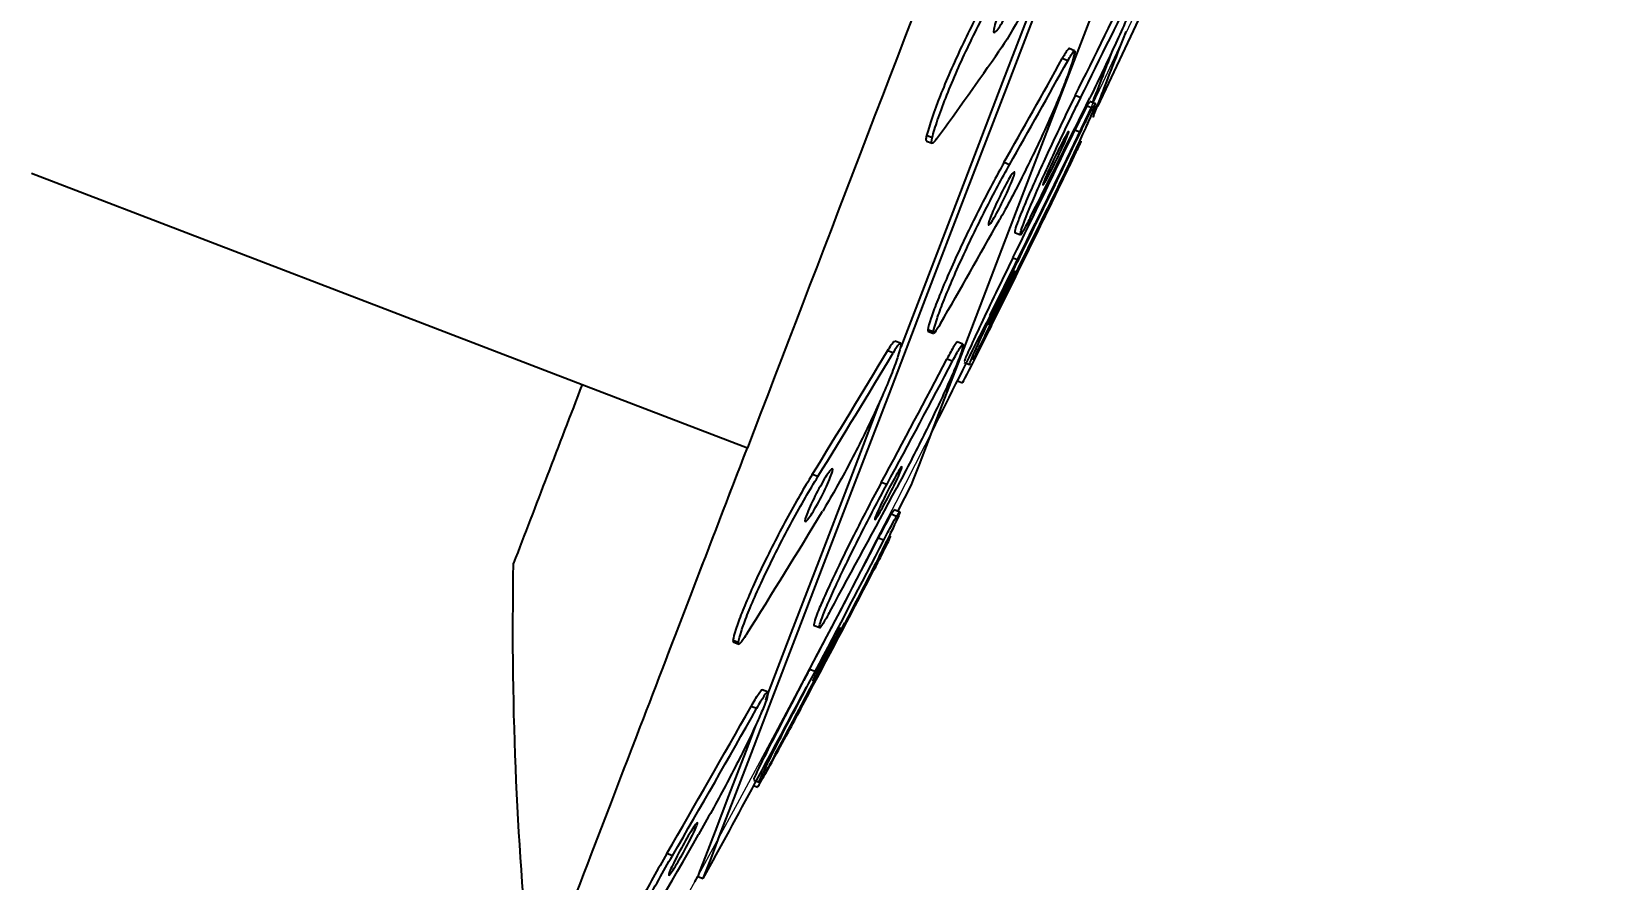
# Model space of a CAD drawing. Header units: millimetres. Extents: x 789 to 1209, y -1956 to -1362.
# Drawn here: x 862.55 to 882.33, y -1495.47 to -1484.84 of the extents above; entities that cross this region are included whole.
import ezdxf

# ---------------------------------------------------------------- set-up
doc = ezdxf.new("R2010")
doc.units = ezdxf.units.MM
doc.header["$LTSCALE"] = 0.1
doc.layers.get('0').update_dxf_attribs({"lineweight": 13})
doc.layers.add('DIM', color=3, linetype='Continuous', lineweight=9)
doc.styles.get("Standard").update_dxf_attribs({"font": 'arial.ttf'})
doc.dimstyles.new('ISO-25', dxfattribs={"dimtxt": 2.5, "dimasz": 2.5, "dimexe": 1.25, "dimexo": 0.625, "dimtad": 1, "dimlfac": 1.333333, "dimtxsty": 'Standard', "dimcen": 2.5, "dimadec": 0, "dimazin": 0, "dimtfac": 1, "dimtmove": 0, "dimatfit": 3, "dimfxl": 0, "dimarcsym": 0})

# ---------------------------------------------------------------- blocks, each defined once
blk = doc.blocks.new('*D55')
at = {"layer": 'Defpoints', "color": 0}
for p in [(891.38, -1423.334), (891.38, -1437.194), (844.131, -1508.415)]:
    blk.add_point(p, dxfattribs=at)
at = {"layer": 'DIM', "color": 0, "linetype": 'ByBlock', "lineweight": -2}
for p, q in [((844.131, -1507.79), (844.131, -1422.084)), ((891.38, -1436.569), (891.38, -1422.084)), ((848.131, -1423.334), (887.38, -1423.334))]:
    blk.add_line(p, q, dxfattribs=at)
at = {"layer": 'DIM', "color": 0}
for points in [[(848.131, -1422.667), (848.131, -1424), (844.131, -1423.334)], [(887.38, -1422.667), (887.38, -1424), (891.38, -1423.334)]]:
    blk.add_solid(points, dxfattribs=at)
at = {"layer": 'DIM', "color": 0, "insert": (867.755, -1420.665), "char_height": 4, "attachment_point": 5}
blk.add_mtext('63', dxfattribs=at)
blk = doc.blocks.new('*D56')
at = {"layer": 'Defpoints', "color": 0}
for p in [(881.999, -1433.594), (894.426, -1433.594), (838.2, -1651.815)]:
    blk.add_point(p, dxfattribs=at)
at = {"layer": 'DIM', "color": 0, "linetype": 'ByBlock', "lineweight": -2}
for p, q in [((882.624, -1433.594), (895.676, -1433.594)), ((894.426, -1647.815), (894.426, -1437.594)), ((838.825, -1651.815), (895.676, -1651.815))]:
    blk.add_line(p, q, dxfattribs=at)
at = {"layer": 'DIM', "color": 0}
for points in [[(893.759, -1437.594), (895.093, -1437.594), (894.426, -1433.594)], [(893.759, -1647.815), (895.093, -1647.815), (894.426, -1651.815)]]:
    blk.add_solid(points, dxfattribs=at)
at = {"layer": 'DIM', "color": 0, "insert": (891.759, -1542.704), "char_height": 4, "attachment_point": 5, "rotation": 90}
blk.add_mtext('290', dxfattribs=at)

msp = doc.modelspace()

# ---------------------------------------------------------------- linework, layer by layer
at = {"color": 7, "linetype": 'Continuous'}
for p, q in [((890.98, -1439.382), (866.615, -1502.855)), ((880.667, -1466.248), (866.63, -1502.816)), ((871.527, -1490.059), (878.798, -1471.119)), ((871.527, -1490.059), (866.615, -1502.855))]:
    msp.add_line(p, q, dxfattribs=at)
at = {"color": 7, "linetype": 'Continuous', "lineweight": 25}
for p, q in [((875.926, -1485.778), (876.738, -1484.05)), ((875.547, -1485.204), (875.478, -1485.177)), ((875.633, -1485.078), (875.564, -1485.051)), ((875.709, -1485.668), (875.639, -1485.641)), ((875.856, -1485.8), (875.787, -1485.773)), ((875.893, -1485.744), (875.823, -1485.717)), ((873.846, -1486.17), (873.776, -1486.143)), ((875.705, -1486.103), (875.635, -1486.076)), ((873.774, -1486.212), (873.844, -1486.239)), ((874.816, -1486.509), (874.747, -1486.482)), ((874.953, -1487.39), (874.884, -1487.363)), ((874.927, -1487.704), (874.857, -1487.678)), ((874.682, -1488.341), (874.665, -1488.335)), ((873.449, -1488.746), (873.379, -1488.719)), ((873.79, -1488.578), (873.792, -1488.595)), ((873.86, -1488.605), (873.79, -1488.578)), ((873.792, -1488.597), (873.862, -1488.624)), ((874.229, -1488.758), (874.16, -1488.731)), ((873.355, -1488.868), (873.285, -1488.842)), ((874.101, -1488.971), (874.031, -1488.945)), ((874.248, -1488.987), (874.316, -1489.013)), ((869.455, -1489.263), (871.527, -1490.059)), ((874.163, -1489.22), (874.226, -1489.244)), ((872.412, -1490.42), (872.342, -1490.393)), ((873.276, -1490.52), (873.207, -1490.494)), ((873.419, -1490.851), (873.588, -1490.521)), ((873.369, -1490.839), (873.331, -1490.891)), ((873.4, -1490.918), (873.331, -1490.891)), ((873.439, -1490.864), (873.37, -1490.837)), ((873.239, -1491.217), (873.169, -1491.19)), ((872.435, -1492.317), (872.365, -1492.291)), ((871.346, -1492.474), (871.349, -1492.492)), ((871.416, -1492.501), (871.346, -1492.474)), ((871.349, -1492.493), (871.419, -1492.52)), ((872.376, -1492.866), (872.307, -1492.839)), ((871.78, -1493.12), (871.711, -1493.093)), ((871.643, -1493.33), (871.573, -1493.303)), ((871.607, -1494.227), (871.676, -1494.253)), ((871.607, -1494.296), (871.653, -1494.314)), ((870.586, -1495.175), (870.516, -1495.148)), ((870.867, -1495.501), (870.904, -1495.435)), ((870.904, -1495.435), (870.973, -1495.462))]:
    msp.add_line(p, q, dxfattribs=at)
at = {"color": 8, "linetype": 'Continuous', "lineweight": 25}
msp.add_line((872.196, -1493.336), (872.182, -1493.331), dxfattribs=at)
at = {"color": 7, "linetype": 'Continuous', "lineweight": 25, "flags": 128}
for points in [[(873.588, -1490.521), (873.612, -1490.457), (873.686, -1490.266), (873.807, -1489.95), (873.976, -1489.51), (874.191, -1488.949), (874.451, -1488.272), (874.754, -1487.483), (875.098, -1486.587), (875.48, -1485.591), (875.899, -1484.501), (876.35, -1483.324), (876.832, -1482.07), (877.34, -1480.745), (877.872, -1479.36), (878.423, -1477.924), (878.99, -1476.447), (879.57, -1474.938), (880.157, -1473.408), (880.748, -1471.868), (881.339, -1470.327)], [(870.973, -1495.462), (870.998, -1495.398), (871.071, -1495.208), (871.192, -1494.892), (871.361, -1494.451), (871.577, -1493.889), (871.838, -1493.208), (872.144, -1492.412), (872.492, -1491.505), (872.881, -1490.492), (873.309, -1489.379), (873.772, -1488.17), (874.27, -1486.874), (874.799, -1485.496), (875.356, -1484.044), (875.939, -1482.525), (876.544, -1480.949), (877.168, -1479.323), (877.808, -1477.656), (878.461, -1475.957), (879.122, -1474.234), (879.788, -1472.498), (880.457, -1470.757)], [(875.38, -1483.774), (875.287, -1484.017), (874.729, -1485.469), (874.2, -1486.847), (873.703, -1488.143), (873.452, -1488.797)], [(862.546, -1486.612), (867.037, -1488.335), (869.455, -1489.263)], [(873.195, -1489.466), (872.811, -1490.465), (872.422, -1491.478), (872.074, -1492.385), (871.769, -1493.181), (871.753, -1493.222)], [(871.626, -1493.553), (871.507, -1493.862), (871.292, -1494.424), (871.123, -1494.865), (871.001, -1495.181), (870.928, -1495.371), (870.904, -1495.435)]]:
    msp.add_lwpolyline(points, dxfattribs=at)
at = {"color": 7, "linetype": 'Continuous', "lineweight": 25}
for centre, radius, start, end in [((927.353, -1503.541), 83.365, 122.95922, 183.35148), ((724.896, -1410.542), 168.415, 333.51784, 334.08898), ((724.917, -1410.552), 168.465, 333.52015, 334.09112), ((817.405, -1445.165), 69.818, 324.01822, 325.13005), ((767.849, -1425.748), 122.946, 330.39682, 331.09388), ((767.943, -1425.796), 122.914, 330.40002, 331.09726), ((724.651, -1411.251), 168.498, 333.21877, 333.78991), ((704.995, -1404.213), 189.261, 333.83223, 334.37132), ((704.832, -1404.134), 189.516, 333.83435, 334.3727), ((704.495, -1404.21), 189.847, 334.08022, 334.33159), ((715.327, -1409.475), 177.803, 333.66886, 334.22492), ((704.978, -1404.316), 189.349, 333.5501, 334.08917), ((767.258, -1426.919), 123.189, 330.00742, 330.7038), ((704.495, -1404.21), 189.773, 333.66361, 334.05175), ((704.495, -1404.21), 189.773, 333.17378, 333.63392), ((767.243, -1425.397), 123.572, 328.26644, 329.10818), ((767.26, -1425.402), 123.629, 328.27059, 329.11194), ((724.687, -1410.432), 168.725, 331.67247, 332.26836), ((724.775, -1410.478), 168.7, 331.67524, 332.27121), ((724.434, -1411.137), 168.817, 331.3392, 331.9352), ((766.567, -1426.51), 123.918, 327.87868, 328.71913), ((704.966, -1404.201), 189.366, 332.09062, 332.65357), ((704.911, -1404.172), 189.503, 332.09329, 332.65583), ((715.234, -1409.431), 177.98, 331.87307, 332.4536), ((704.99, -1404.326), 189.407, 331.77595, 332.33914), ((704.495, -1404.21), 189.847, 331.27165, 332.09666), ((724.578, -1410.372), 168.775, 329.84745, 330.56931), ((724.605, -1410.386), 168.819, 329.85097, 330.57264), ((724.131, -1410.965), 169.092, 329.51459, 330.23576)]:
    msp.add_arc(centre, radius, start, end, dxfattribs=at)
at = {"color": 7, "linetype": 'Continuous'}
msp.add_arc((704.495, -1404.21), 189.773, 328.68082, 339, dxfattribs=at)
at = {"color": 7, "linetype": 'Continuous', "lineweight": 25}
for points, knots in [([(890.98, -1439.382), (890.98, -1439.382), (890.824, -1439.789), (890.212, -1441.383), (889.756, -1442.571), (888.578, -1445.639), (887.857, -1447.519), (886.203, -1451.828), (885.27, -1454.257), (883.265, -1459.48), (882.193, -1462.274), (879.989, -1468.015), (878.858, -1470.962), (876.623, -1476.785), (875.519, -1479.661), (873.421, -1485.126), (872.428, -1487.713), (871.527, -1490.058)], [0, 0, 0, 0, 0.125, 0.125, 0.25, 0.25, 0.375, 0.375, 0.5, 0.5, 0.625, 0.625, 0.75, 0.75, 0.875, 0.875, 1, 1, 1, 1]), ([(875.709, -1482.885), (875.692, -1482.951), (875.67, -1483.026), (875.614, -1483.192), (875.58, -1483.285), (875.505, -1483.479), (875.463, -1483.582), (875.373, -1483.793), (875.325, -1483.9), (875.225, -1484.115), (875.173, -1484.222), (875.07, -1484.427), (875.017, -1484.527), (874.865, -1484.805), (874.769, -1484.964), (874.687, -1485.081)], [0, 0, 0, 0, 0.125, 0.125, 0.25, 0.25, 0.375, 0.375, 0.5, 0.5, 0.625, 0.625, 0.75, 0.75, 1, 1, 1, 1]), ([(874.814, -1483.953), (874.773, -1484.011), (874.728, -1484.078), (874.633, -1484.233), (874.582, -1484.319), (874.479, -1484.503), (874.426, -1484.602), (874.32, -1484.808), (874.269, -1484.913), (874.167, -1485.127), (874.118, -1485.235), (874.027, -1485.444), (873.983, -1485.548), (873.869, -1485.839), (873.81, -1486.011), (873.776, -1486.143)], [0, 0, 0, 0, 0.125, 0.125, 0.25, 0.25, 0.375, 0.375, 0.5, 0.5, 0.625, 0.625, 0.75, 0.75, 1, 1, 1, 1]), ([(873.846, -1486.17), (873.863, -1486.104), (873.886, -1486.029), (873.943, -1485.862), (873.977, -1485.769), (874.053, -1485.576), (874.096, -1485.473), (874.187, -1485.262), (874.236, -1485.156), (874.338, -1484.942), (874.39, -1484.835), (874.495, -1484.631), (874.548, -1484.531), (874.703, -1484.254), (874.801, -1484.096), (874.884, -1483.979)], [0, 0, 0, 0, 0.125, 0.125, 0.25, 0.25, 0.375, 0.375, 0.5, 0.5, 0.625, 0.625, 0.75, 0.75, 1, 1, 1, 1]), ([(876.568, -1483.944), (876.573, -1483.946), (876.572, -1483.96), (876.56, -1484.011), (876.547, -1484.048), (876.495, -1484.191), (876.439, -1484.329), (876.332, -1484.579), (876.291, -1484.67), (876.207, -1484.859), (876.161, -1484.959), (876.067, -1485.162), (876.019, -1485.265), (875.921, -1485.47), (875.872, -1485.573), (875.824, -1485.671)], [0, 0, 0, 0, 0.125, 0.125, 0.25, 0.25, 0.5, 0.5, 0.625, 0.625, 0.75, 0.75, 0.875, 0.875, 1, 1, 1, 1]), ([(874.618, -1484.81), (874.625, -1484.768), (874.65, -1484.695), (874.72, -1484.526), (874.765, -1484.431), (874.85, -1484.277), (874.889, -1484.217), (874.939, -1484.166), (874.95, -1484.175), (874.936, -1484.257), (874.912, -1484.331), (874.842, -1484.5), (874.796, -1484.594), (874.711, -1484.75), (874.672, -1484.809), (874.622, -1484.86), (874.611, -1484.852), (874.618, -1484.81)], [0, 0, 0, 0, 0.125, 0.125, 0.25, 0.25, 0.375, 0.375, 0.5, 0.5, 0.625, 0.625, 0.75, 0.75, 0.875, 0.875, 1, 1, 1, 1]), ([(875.875, -1485.882), (875.872, -1485.888), (875.849, -1485.95), (875.931, -1485.738), (876.079, -1485.353), (876.212, -1485.01), (876.278, -1484.838)], [0, 0, 0, 0, 0.046088, 0.473575, 0.735327, 1, 1, 1, 1]), ([(875.635, -1485.097), (875.628, -1485.132), (875.616, -1485.179), (875.579, -1485.295), (875.554, -1485.365), (875.495, -1485.52), (875.46, -1485.607), (875.382, -1485.793), (875.339, -1485.891), (875.246, -1486.097), (875.197, -1486.203), (875.097, -1486.415), (875.044, -1486.523), (874.888, -1486.836), (874.784, -1487.033), (874.691, -1487.198)], [0, 0, 0, 0, 0.125, 0.125, 0.25, 0.25, 0.375, 0.375, 0.5, 0.5, 0.625, 0.625, 0.75, 0.75, 1, 1, 1, 1]), ([(875.563, -1485.053), (875.563, -1485.052), (875.563, -1485.045), (875.544, -1485.067), (875.514, -1485.112), (875.488, -1485.159), (875.478, -1485.177)], [0, 0, 0, 0, 0.035923, 0.398547, 0.762791, 1, 1, 1, 1]), ([(875.547, -1485.204), (875.563, -1485.177), (875.593, -1485.123), (875.623, -1485.081), (875.629, -1485.082), (875.632, -1485.082)], [0, 0, 0, 0, 0.365365, 0.731456, 1, 1, 1, 1]), ([(876.108, -1485.071), (876.058, -1485.202), (875.926, -1485.545), (875.882, -1485.658), (875.854, -1485.729)], [0, 0, 0, 0, 0.379089, 1, 1, 1, 1]), ([(875.639, -1485.641), (875.591, -1485.739), (875.541, -1485.842), (875.443, -1486.046), (875.394, -1486.149), (875.299, -1486.353), (875.253, -1486.451), (875.167, -1486.64), (875.126, -1486.731), (875.054, -1486.896), (875.021, -1486.973), (874.965, -1487.107), (874.942, -1487.165), (874.906, -1487.26), (874.894, -1487.297), (874.88, -1487.348), (874.879, -1487.361), (874.884, -1487.363)], [0, 0, 0, 0, 0.125, 0.125, 0.25, 0.25, 0.375, 0.375, 0.5, 0.5, 0.625, 0.625, 0.75, 0.75, 0.875, 0.875, 1, 1, 1, 1]), ([(874.953, -1487.39), (874.948, -1487.388), (874.95, -1487.374), (874.963, -1487.324), (874.976, -1487.287), (875.029, -1487.145), (875.086, -1487.007), (875.196, -1486.758), (875.236, -1486.667), (875.322, -1486.478), (875.368, -1486.379), (875.463, -1486.175), (875.512, -1486.073), (875.61, -1485.868), (875.66, -1485.766), (875.709, -1485.668)], [0, 0, 0, 0, 0.125, 0.125, 0.25, 0.25, 0.5, 0.5, 0.625, 0.625, 0.75, 0.75, 0.875, 0.875, 1, 1, 1, 1]), ([(875.856, -1485.8), (875.873, -1485.77), (875.884, -1485.752), (875.896, -1485.74), (875.896, -1485.746), (875.878, -1485.798), (875.844, -1485.881), (875.762, -1486.062), (875.73, -1486.133), (875.658, -1486.288), (875.618, -1486.374), (875.532, -1486.556), (875.487, -1486.652), (875.392, -1486.85), (875.342, -1486.953), (875.292, -1487.056)], [0, 0, 0, 0, 0.125, 0.125, 0.25, 0.25, 0.5, 0.5, 0.625, 0.625, 0.75, 0.75, 0.875, 0.875, 1, 1, 1, 1]), ([(875.787, -1485.773), (875.776, -1485.793), (875.755, -1485.833), (875.701, -1485.94), (875.668, -1486.007), (875.635, -1486.076)], [0, 0, 0, 0, 0.5, 0.5, 1, 1, 1, 1]), ([(875.705, -1486.103), (875.738, -1486.034), (875.77, -1485.967), (875.824, -1485.86), (875.845, -1485.819), (875.856, -1485.8)], [0, 0, 0, 0, 0.5, 0.5, 1, 1, 1, 1]), ([(875.815, -1485.736), (875.817, -1485.73), (875.819, -1485.717), (875.798, -1485.754), (875.787, -1485.773)], [0, 0, 0, 0, 0.463069, 1, 1, 1, 1]), ([(873.776, -1486.143), (873.771, -1486.163), (873.763, -1486.201), (873.772, -1486.206), (873.775, -1486.209)], [0, 0, 0, 0, 0.556918, 1, 1, 1, 1]), ([(873.902, -1486.185), (873.875, -1486.223), (873.855, -1486.241), (873.835, -1486.236), (873.835, -1486.212), (873.846, -1486.17)], [0, 0, 0, 0, 0.5, 0.5, 1, 1, 1, 1]), ([(875.265, -1486.677), (875.289, -1486.618), (875.328, -1486.533), (875.411, -1486.359), (875.455, -1486.27), (875.524, -1486.14), (875.549, -1486.098), (875.564, -1486.087), (875.554, -1486.118), (875.505, -1486.235), (875.467, -1486.32), (875.384, -1486.494), (875.339, -1486.583), (875.27, -1486.715), (875.245, -1486.755), (875.23, -1486.766), (875.24, -1486.736), (875.265, -1486.677)], [0, 0, 0, 0, 0.125, 0.125, 0.25, 0.25, 0.375, 0.375, 0.5, 0.5, 0.625, 0.625, 0.75, 0.75, 0.875, 0.875, 1, 1, 1, 1]), ([(875.614, -1486.431), (875.65, -1486.355), (875.715, -1486.22), (875.716, -1486.214), (875.717, -1486.211)], [0, 0, 0, 0, 0.562174, 1, 1, 1, 1]), ([(874.747, -1486.482), (874.7, -1486.564), (874.65, -1486.655), (874.548, -1486.846), (874.495, -1486.948), (874.39, -1487.156), (874.338, -1487.261), (874.235, -1487.475), (874.185, -1487.58), (874.092, -1487.784), (874.048, -1487.884), (873.969, -1488.069), (873.934, -1488.155), (873.873, -1488.311), (873.848, -1488.379), (873.81, -1488.495), (873.797, -1488.543), (873.79, -1488.578)], [0, 0, 0, 0, 0.125, 0.125, 0.25, 0.25, 0.375, 0.375, 0.5, 0.5, 0.625, 0.625, 0.75, 0.75, 0.875, 0.875, 1, 1, 1, 1]), ([(873.86, -1488.605), (873.867, -1488.57), (873.88, -1488.523), (873.918, -1488.407), (873.943, -1488.337), (874.003, -1488.183), (874.038, -1488.096), (874.118, -1487.91), (874.161, -1487.812), (874.255, -1487.607), (874.305, -1487.501), (874.407, -1487.289), (874.46, -1487.182), (874.617, -1486.87), (874.723, -1486.673), (874.816, -1486.509)], [0, 0, 0, 0, 0.125, 0.125, 0.25, 0.25, 0.375, 0.375, 0.5, 0.5, 0.625, 0.625, 0.75, 0.75, 1, 1, 1, 1]), ([(874.55, -1487.26), (874.55, -1487.242), (874.567, -1487.19), (874.627, -1487.044), (874.67, -1486.951), (874.756, -1486.78), (874.799, -1486.702), (874.861, -1486.605), (874.88, -1486.587), (874.881, -1486.621), (874.863, -1486.674), (874.803, -1486.819), (874.761, -1486.911), (874.674, -1487.084), (874.631, -1487.161), (874.57, -1487.258), (874.551, -1487.277), (874.55, -1487.26)], [0, 0, 0, 0, 0.125, 0.125, 0.25, 0.25, 0.375, 0.375, 0.5, 0.5, 0.625, 0.625, 0.75, 0.75, 0.875, 0.875, 1, 1, 1, 1]), ([(875.44, -1486.791), (875.472, -1486.725), (875.506, -1486.654), (875.568, -1486.525), (875.595, -1486.47), (875.614, -1486.431)], [0, 0, 0, 0, 0.5, 0.5, 1, 1, 1, 1]), ([(875.075, -1487.174), (875.042, -1487.238), (875.013, -1487.294), (874.97, -1487.371), (874.956, -1487.391), (874.953, -1487.39)], [0, 0, 0, 0, 0.5, 0.5, 1, 1, 1, 1]), ([(874.857, -1487.678), (874.785, -1487.826), (874.64, -1488.124), (874.451, -1488.52), (874.316, -1488.813), (874.245, -1488.974), (874.252, -1488.97), (874.255, -1488.968)], [0, 0, 0, 0, 0.216681, 0.43601, 0.654755, 0.872635, 1, 1, 1, 1]), ([(874.319, -1489.006), (874.318, -1489.008), (874.303, -1489.031), (874.344, -1488.931), (874.446, -1488.706), (874.614, -1488.351), (874.784, -1487.997), (874.892, -1487.776), (874.927, -1487.704)], [0, 0, 0, 0, 0.024075, 0.241474, 0.458679, 0.676171, 0.894403, 1, 1, 1, 1]), ([(874.58, -1488.453), (874.603, -1488.404), (874.64, -1488.325), (874.723, -1488.155), (874.769, -1488.063), (874.842, -1487.919), (874.87, -1487.867), (874.89, -1487.834), (874.883, -1487.853), (874.838, -1487.952), (874.801, -1488.03), (874.718, -1488.201), (874.672, -1488.292), (874.598, -1488.438), (874.571, -1488.489), (874.55, -1488.522), (874.557, -1488.503), (874.58, -1488.453)], [0, 0, 0, 0, 0.125, 0.125, 0.25, 0.25, 0.375, 0.375, 0.5, 0.5, 0.625, 0.625, 0.75, 0.75, 0.875, 0.875, 1, 1, 1, 1]), ([(874.231, -1489.231), (874.229, -1489.235), (874.22, -1489.258), (874.277, -1489.15), (874.398, -1488.913), (874.547, -1488.614), (874.649, -1488.408), (874.682, -1488.341)], [0, 0, 0, 0, 0.059514, 0.328821, 0.598481, 0.869058, 1, 1, 1, 1]), ([(873.951, -1488.5), (873.92, -1488.553), (873.895, -1488.592), (873.862, -1488.63), (873.856, -1488.628), (873.86, -1488.605)], [0, 0, 0, 0, 0.5, 0.5, 1, 1, 1, 1]), ([(873.452, -1488.765), (873.447, -1488.801), (873.435, -1488.849), (873.398, -1488.965), (873.373, -1489.035), (873.313, -1489.19), (873.277, -1489.277), (873.197, -1489.462), (873.152, -1489.56), (873.056, -1489.764), (873.005, -1489.87), (872.9, -1490.08), (872.844, -1490.187), (872.681, -1490.495), (872.57, -1490.69), (872.472, -1490.853)], [0, 0, 0, 0, 0.125, 0.125, 0.25, 0.25, 0.375, 0.375, 0.5, 0.5, 0.625, 0.625, 0.75, 0.75, 1, 1, 1, 1]), ([(873.285, -1488.842), (873.302, -1488.815), (873.335, -1488.762), (873.367, -1488.721), (873.375, -1488.723), (873.378, -1488.723)], [0, 0, 0, 0, 0.366741, 0.734218, 1, 1, 1, 1]), ([(873.452, -1488.765), (873.456, -1488.742), (873.448, -1488.74), (873.414, -1488.777), (873.387, -1488.815), (873.355, -1488.868)], [0, 0, 0, 0, 0.5, 0.5, 1, 1, 1, 1]), ([(874.229, -1488.758), (874.235, -1488.761), (874.235, -1488.776), (874.221, -1488.832), (874.207, -1488.873), (874.169, -1488.975), (874.143, -1489.037), (874.081, -1489.181), (874.045, -1489.261), (873.964, -1489.438), (873.919, -1489.533), (873.824, -1489.731), (873.773, -1489.836), (873.616, -1490.149), (873.505, -1490.364), (873.401, -1490.56)], [0, 0, 0, 0, 0.125, 0.125, 0.25, 0.25, 0.375, 0.375, 0.5, 0.5, 0.625, 0.625, 0.75, 0.75, 1, 1, 1, 1]), ([(874.16, -1488.731), (874.156, -1488.73), (874.141, -1488.749), (874.096, -1488.825), (874.065, -1488.881), (874.031, -1488.945)], [0, 0, 0, 0, 0.5, 0.5, 1, 1, 1, 1]), ([(874.101, -1488.971), (874.135, -1488.907), (874.165, -1488.852), (874.211, -1488.776), (874.226, -1488.756), (874.229, -1488.758)], [0, 0, 0, 0, 0.5, 0.5, 1, 1, 1, 1]), ([(874.506, -1488.655), (874.472, -1488.723), (874.439, -1488.789), (874.384, -1488.897), (874.363, -1488.937), (874.352, -1488.957)], [0, 0, 0, 0, 0.5, 0.5, 1, 1, 1, 1]), ([(866.615, -1502.855), (866.615, -1502.855), (866.598, -1502.91), (866.662, -1502.728), (866.828, -1502.302), (867.122, -1501.536), (867.524, -1500.487), (868.036, -1499.153), (868.652, -1497.549), (869.365, -1495.691), (870.101, -1493.773), (870.825, -1491.887), (871.293, -1490.668), (871.527, -1490.058)], [0, 0, 0, 0, 0.000014, 0.105424, 0.210834, 0.316244, 0.421653, 0.527063, 0.632473, 0.737883, 0.843293, 0.921646, 1, 1, 1, 1]), ([(872.253, -1490.951), (872.263, -1490.913), (872.29, -1490.843), (872.367, -1490.679), (872.415, -1490.586), (872.504, -1490.431), (872.544, -1490.369), (872.594, -1490.311), (872.603, -1490.317), (872.585, -1490.392), (872.557, -1490.462), (872.481, -1490.626), (872.433, -1490.719), (872.343, -1490.876), (872.304, -1490.937), (872.254, -1490.994), (872.244, -1490.989), (872.253, -1490.951)], [0, 0, 0, 0, 0.125, 0.125, 0.25, 0.25, 0.375, 0.375, 0.5, 0.5, 0.625, 0.625, 0.75, 0.75, 0.875, 0.875, 1, 1, 1, 1]), ([(873.126, -1490.953), (873.129, -1490.936), (873.15, -1490.883), (873.217, -1490.739), (873.263, -1490.647), (873.352, -1490.478), (873.395, -1490.401), (873.454, -1490.304), (873.47, -1490.286), (873.464, -1490.32), (873.443, -1490.372), (873.376, -1490.516), (873.33, -1490.607), (873.241, -1490.778), (873.198, -1490.855), (873.139, -1490.951), (873.123, -1490.97), (873.126, -1490.953)], [0, 0, 0, 0, 0.125, 0.125, 0.25, 0.25, 0.375, 0.375, 0.5, 0.5, 0.625, 0.625, 0.75, 0.75, 0.875, 0.875, 1, 1, 1, 1]), ([(872.342, -1490.393), (872.292, -1490.474), (872.238, -1490.563), (872.13, -1490.751), (872.074, -1490.851), (871.963, -1491.057), (871.908, -1491.161), (871.801, -1491.372), (871.749, -1491.477), (871.652, -1491.679), (871.606, -1491.779), (871.524, -1491.963), (871.488, -1492.048), (871.426, -1492.205), (871.401, -1492.273), (871.364, -1492.39), (871.351, -1492.438), (871.346, -1492.474)], [0, 0, 0, 0, 0.125, 0.125, 0.25, 0.25, 0.375, 0.375, 0.5, 0.5, 0.625, 0.625, 0.75, 0.75, 0.875, 0.875, 1, 1, 1, 1]), ([(871.416, -1492.501), (871.421, -1492.465), (871.433, -1492.418), (871.471, -1492.301), (871.496, -1492.232), (871.557, -1492.077), (871.594, -1491.99), (871.676, -1491.805), (871.721, -1491.708), (871.819, -1491.504), (871.871, -1491.399), (871.978, -1491.189), (872.034, -1491.083), (872.2, -1490.775), (872.312, -1490.581), (872.412, -1490.42)], [0, 0, 0, 0, 0.125, 0.125, 0.25, 0.25, 0.375, 0.375, 0.5, 0.5, 0.625, 0.625, 0.75, 0.75, 1, 1, 1, 1]), ([(873.207, -1490.494), (873.154, -1490.591), (873.099, -1490.695), (872.991, -1490.902), (872.937, -1491.008), (872.83, -1491.218), (872.78, -1491.32), (872.683, -1491.518), (872.637, -1491.613), (872.555, -1491.788), (872.518, -1491.869), (872.455, -1492.013), (872.429, -1492.074), (872.369, -1492.228), (872.354, -1492.285), (872.365, -1492.291)], [0, 0, 0, 0, 0.125, 0.125, 0.25, 0.25, 0.375, 0.375, 0.5, 0.5, 0.625, 0.625, 0.75, 0.75, 1, 1, 1, 1]), ([(872.435, -1492.317), (872.429, -1492.315), (872.43, -1492.299), (872.445, -1492.244), (872.459, -1492.204), (872.499, -1492.102), (872.525, -1492.039), (872.588, -1491.896), (872.624, -1491.816), (872.707, -1491.64), (872.752, -1491.545), (872.849, -1491.348), (872.901, -1491.243), (873.059, -1490.93), (873.171, -1490.716), (873.276, -1490.52)], [0, 0, 0, 0, 0.125, 0.125, 0.25, 0.25, 0.375, 0.375, 0.5, 0.5, 0.625, 0.625, 0.75, 0.75, 1, 1, 1, 1]), ([(873.4, -1490.918), (873.419, -1490.888), (873.431, -1490.871), (873.442, -1490.861), (873.441, -1490.869), (873.426, -1490.909), (873.412, -1490.942), (873.371, -1491.03), (873.345, -1491.085), (873.281, -1491.216), (873.244, -1491.292), (873.161, -1491.457), (873.115, -1491.549), (872.969, -1491.836), (872.859, -1492.047), (872.75, -1492.256)], [0, 0, 0, 0, 0.125, 0.125, 0.25, 0.25, 0.375, 0.375, 0.5, 0.5, 0.625, 0.625, 0.75, 0.75, 1, 1, 1, 1]), ([(873.331, -1490.891), (873.319, -1490.91), (873.297, -1490.95), (873.239, -1491.056), (873.205, -1491.122), (873.169, -1491.19)], [0, 0, 0, 0, 0.5, 0.5, 1, 1, 1, 1]), ([(873.239, -1491.217), (873.274, -1491.149), (873.309, -1491.083), (873.366, -1490.977), (873.388, -1490.937), (873.4, -1490.918)], [0, 0, 0, 0, 0.5, 0.5, 1, 1, 1, 1]), ([(873.222, -1491.384), (873.259, -1491.309), (873.325, -1491.176), (873.324, -1491.17), (873.324, -1491.167)], [0, 0, 0, 0, 0.564012, 1, 1, 1, 1]), ([(868.811, -1496.715), (868.73, -1495.931), (868.667, -1495.104), (868.589, -1493.367), (868.575, -1492.456), (868.594, -1491.505)], [0, 0, 0, 0, 0.5, 0.5, 1, 1, 1, 1]), ([(873.038, -1491.741), (873.072, -1491.675), (873.108, -1491.605), (873.174, -1491.478), (873.202, -1491.422), (873.222, -1491.384)], [0, 0, 0, 0, 0.5, 0.5, 1, 1, 1, 1]), ([(872.567, -1492.105), (872.532, -1492.169), (872.501, -1492.224), (872.454, -1492.299), (872.439, -1492.319), (872.435, -1492.317)], [0, 0, 0, 0, 0.5, 0.5, 1, 1, 1, 1]), ([(872.357, -1492.954), (872.373, -1492.92), (872.406, -1492.854), (872.488, -1492.695), (872.537, -1492.602), (872.622, -1492.443), (872.658, -1492.378), (872.697, -1492.311), (872.699, -1492.312), (872.668, -1492.379), (872.635, -1492.445), (872.553, -1492.604), (872.505, -1492.696), (872.419, -1492.856), (872.383, -1492.921), (872.344, -1492.987), (872.341, -1492.987), (872.357, -1492.954)], [0, 0, 0, 0, 0.125, 0.125, 0.25, 0.25, 0.375, 0.375, 0.5, 0.5, 0.625, 0.625, 0.75, 0.75, 0.875, 0.875, 1, 1, 1, 1]), ([(871.517, -1492.399), (871.483, -1492.452), (871.456, -1492.49), (871.42, -1492.526), (871.412, -1492.524), (871.416, -1492.501)], [0, 0, 0, 0, 0.5, 0.5, 1, 1, 1, 1]), ([(872.307, -1492.839), (872.279, -1492.891), (872.173, -1493.091), (871.992, -1493.438), (871.796, -1493.82), (871.662, -1494.089), (871.599, -1494.225), (871.611, -1494.212), (871.615, -1494.208)], [0, 0, 0, 0, 0.073843, 0.284873, 0.495384, 0.704526, 0.912191, 1, 1, 1, 1]), ([(871.679, -1494.245), (871.677, -1494.247), (871.662, -1494.27), (871.706, -1494.171), (871.814, -1493.948), (871.992, -1493.599), (872.189, -1493.22), (872.322, -1492.969), (872.376, -1492.866)], [0, 0, 0, 0, 0.02456, 0.231428, 0.438053, 0.645278, 0.853825, 1, 1, 1, 1]), ([(871.78, -1493.12), (871.787, -1493.123), (871.788, -1493.139), (871.774, -1493.195), (871.761, -1493.236), (871.721, -1493.338), (871.694, -1493.4), (871.63, -1493.543), (871.593, -1493.623), (871.508, -1493.799), (871.46, -1493.893), (871.361, -1494.089), (871.307, -1494.193), (871.142, -1494.503), (871.026, -1494.715), (870.915, -1494.908)], [0, 0, 0, 0, 0.125, 0.125, 0.25, 0.25, 0.375, 0.375, 0.5, 0.5, 0.625, 0.625, 0.75, 0.75, 1, 1, 1, 1]), ([(871.573, -1493.303), (871.609, -1493.24), (871.641, -1493.186), (871.69, -1493.111), (871.706, -1493.091), (871.711, -1493.093)], [0, 0, 0, 0, 0.5, 0.5, 1, 1, 1, 1]), ([(871.78, -1493.12), (871.776, -1493.118), (871.76, -1493.137), (871.711, -1493.212), (871.678, -1493.266), (871.643, -1493.33)], [0, 0, 0, 0, 0.5, 0.5, 1, 1, 1, 1]), ([(871.658, -1494.3), (871.657, -1494.304), (871.648, -1494.327), (871.711, -1494.222), (871.842, -1493.989), (872.016, -1493.67), (872.143, -1493.433), (872.196, -1493.336)], [0, 0, 0, 0, 0.057384, 0.310796, 0.564946, 0.820713, 1, 1, 1, 1]), ([(871.878, -1493.901), (871.841, -1493.968), (871.806, -1494.034), (871.747, -1494.14), (871.725, -1494.179), (871.713, -1494.199)], [0, 0, 0, 0, 0.5, 0.5, 1, 1, 1, 1]), ([(870.546, -1495.389), (870.559, -1495.353), (870.591, -1495.285), (870.673, -1495.125), (870.724, -1495.033), (870.814, -1494.878), (870.854, -1494.815), (870.901, -1494.753), (870.907, -1494.756), (870.881, -1494.827), (870.85, -1494.895), (870.768, -1495.055), (870.718, -1495.147), (870.626, -1495.304), (870.587, -1495.366), (870.54, -1495.427), (870.534, -1495.425), (870.546, -1495.389)], [0, 0, 0, 0, 0.125, 0.125, 0.25, 0.25, 0.375, 0.375, 0.5, 0.5, 0.625, 0.625, 0.75, 0.75, 0.875, 0.875, 1, 1, 1, 1]), ([(870.516, -1495.148), (870.461, -1495.244), (870.402, -1495.347), (870.288, -1495.551), (870.231, -1495.655), (870.118, -1495.863), (870.065, -1495.963), (869.963, -1496.159), (869.915, -1496.254), (869.829, -1496.427), (869.79, -1496.508), (869.724, -1496.651), (869.698, -1496.712), (869.636, -1496.866), (869.621, -1496.924), (869.635, -1496.93)], [0, 0, 0, 0, 0.125, 0.125, 0.25, 0.25, 0.375, 0.375, 0.5, 0.5, 0.625, 0.625, 0.75, 0.75, 1, 1, 1, 1]), ([(869.705, -1496.957), (869.698, -1496.954), (869.698, -1496.938), (869.712, -1496.882), (869.726, -1496.842), (869.767, -1496.74), (869.794, -1496.678), (869.86, -1496.535), (869.898, -1496.456), (869.985, -1496.281), (870.033, -1496.186), (870.134, -1495.991), (870.189, -1495.888), (870.356, -1495.579), (870.474, -1495.368), (870.586, -1495.175)], [0, 0, 0, 0, 0.125, 0.125, 0.25, 0.25, 0.375, 0.375, 0.5, 0.5, 0.625, 0.625, 0.75, 0.75, 1, 1, 1, 1])]:
    msp.add_open_spline(points, degree=3, knots=knots, dxfattribs=at)
for points in [[(875.636, -1485.08), (875.637, -1485.083), (875.636, -1485.089), (875.635, -1485.097)], [(869.455, -1489.263), (869.306, -1489.65), (869.014, -1490.411), (868.732, -1491.145), (868.594, -1491.505)]]:
    msp.add_open_spline(points, degree=3, dxfattribs=at)

# ---------------------------------------------------------------- dimensions: what is measured, and where the dimension line sits
at = {"layer": 'DIM'}
dim = msp.add_linear_dim(base=(891.38, -1423.334), p1=(844.131, -1508.415), p2=(891.38, -1437.194), dimstyle='ISO-25', override={"dimtxt": 4, "dimasz": 4, "dimdec": 1, "dimlfac": 1.333333, "dimtdec": 1, "dimfxl": 1.25, "dimarcsym": 1}, dxfattribs=at)
dim.commit()
dim.dimension.update_dxf_attribs({"geometry": '*D55', "text_midpoint": (867.755, -1420.665)})
dim = msp.add_linear_dim(base=(894.426, -1433.594), p1=(838.2, -1651.815), p2=(881.999, -1433.594), angle=90, text='290', dimstyle='ISO-25', override={"dimtxt": 4, "dimasz": 4, "dimdec": 1, "dimlfac": 1.333333, "dimtdec": 1, "dimfxl": 1.25, "dimarcsym": 1}, dxfattribs=at)
dim.commit()
dim.dimension.update_dxf_attribs({"geometry": '*D56', "text_midpoint": (891.759, -1542.704)})

doc.saveas('drawing.dxf')
